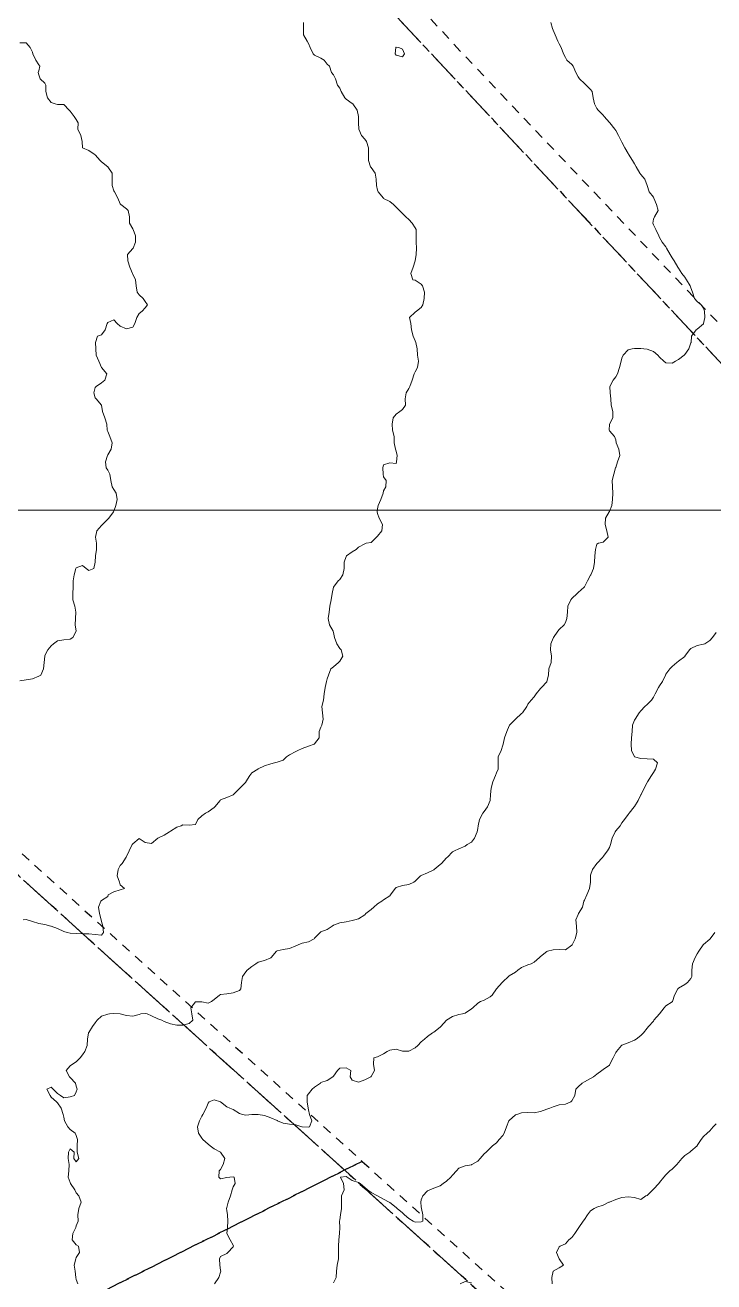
# Model space of a CAD drawing. Header units: centimetres. Extents: x 0 to 642158, y -847 to 649707.
# Drawn here: x 617676.7 to 617731.6, y 620925.9 to 621026 of the extents above; entities that cross this region are included whole.
import ezdxf

# ---------------------------------------------------------------- set-up
doc = ezdxf.new("R2010")
doc.units = ezdxf.units.CM
doc.header["$MEASUREMENT"] = 0
doc.linetypes.add('CENTERX2', pattern=[4, 2.5, -0.5, 0.5, -0.5])
doc.linetypes.add('JIS_02_0.7', pattern=[1.35, 0.75, -0.6])
for name, color, linetype, lineweight in [('MEV_grille', 254, 'Continuous', 9), ('WAL_parcellaire agricole', 7, 'JIS_02_0.7', 25), ('WAL_topographie 0.5', 253, 'Continuous', 20)]:
    doc.layers.add(name, color=color, linetype=linetype, lineweight=lineweight)
doc.layers.add('SPW_parcellaire cadastral', color=7, linetype='CENTERX2', lineweight=25, true_color=0xff0542)

# ---------------------------------------------------------------- blocks, each defined once
blk = doc.blocks.new('*U114')
at = {"layer": 'MEV_grille', "transparency": 33554687}
blk.add_lwpolyline([(-1338.46, 0), (1338.46, 0)], dxfattribs=at)
blk = doc.blocks.new('*U115')
at = {"layer": 'MEV_grille', "color": 0, "linetype": 'ByBlock', "lineweight": -2, "transparency": 16777216}
blk.add_blockref('*U114', (0, -1400), dxfattribs=at)

msp = doc.modelspace()

# ---------------------------------------------------------------- linework, layer by layer
at = {"layer": 'SPW_parcellaire cadastral'}
for points in [[(617783.06, 621052.3), (617824.37, 621016.03), (617823.18, 621011.47), (617816.1, 621001.45), (617790.77, 620954.35), (617787.59, 620940.34), (617787.52, 620940), (617678.97, 621055.85), (617718.84, 621070.16), (617752.33, 621080.15), (617767.15, 621066.77), (617783.06, 621052.3)], [(617779.34, 620865.11), (617603.18, 621024.13), (617678.97, 621055.85), (617787.52, 620940), (617786.57, 620935.84), (617785.94, 620887.09), (617785.93, 620885.79), (617779.34, 620865.11)], [(617779.34, 620865.11), (617770.64, 620841.83), (617609.56, 620765.11), (617530.48, 620889.8), (617510.4, 620919.6), (617480.64, 620965.03), (617603.18, 621024.13), (617779.34, 620865.11)]]:
    msp.add_lwpolyline(points, dxfattribs=at)
at = {"layer": 'WAL_parcellaire agricole'}
for points in [[(617711.35, 621023.97), (617682.51, 621055.47), (617712.23, 621066.31), (617752.06, 621078.64), (617761.97, 621069.1), (617779.18, 621054.81), (617799.85, 621036.23), (617822.22, 621016.24), (617800.31, 620927.94), (617776.24, 620953.26), (617751.35, 620981.85), (617711.35, 621023.97)], [(617550.33, 620858.66), (617480.86, 620964.28), (617526.35, 620988.45), (617573.68, 621011.46), (617604.31, 621025.18), (617703.53, 620935.51), (617550.33, 620858.66)], [(617606.25, 620772.59), (617583.21, 620807.13), (617563, 620838.08), (617550.33, 620858.66), (617703.53, 620935.51), (617753.86, 620890.1), (617779.24, 620867.36), (617776.12, 620853.61), (617606.25, 620772.59)]]:
    msp.add_lwpolyline(points, dxfattribs=at)
at = {"layer": 'WAL_topographie 0.5'}
for points in [[(617698.85, 621026.25), (617698.87, 621025.75), (617698.87, 621025.25), (617699.15, 621024.75), (617699.25, 621024.56), (617699.38, 621024.25), (617699.62, 621023.75), (617699.75, 621023.64), (617700.25, 621023.4), (617700.5, 621023.25), (617700.75, 621022.92), (617700.93, 621022.75), (617701.08, 621022.25), (617701.25, 621022.06), (617701.4, 621021.75), (617701.58, 621021.25), (617701.75, 621021), (617701.87, 621020.75), (617702.15, 621020.25), (617702.25, 621020.13), (617702.75, 621019.78), (617702.78, 621019.75), (617703.14, 621019.25), (617703.25, 621018.75), (617703.25, 621018.75), (617703.25, 621018.25), (617703.28, 621017.75), (617703.49, 621017.25), (617703.75, 621016.95), (617703.87, 621016.75), (617704.05, 621016.25), (617704.04, 621015.75), (617704.03, 621015.25), (617704.21, 621014.75), (617704.25, 621014.7), (617704.56, 621014.25), (617704.65, 621013.75), (617704.69, 621013.25), (617704.75, 621012.89), (617704.81, 621012.75), (617705.23, 621012.25), (617705.25, 621012.23), (617705.75, 621011.98), (617706.03, 621011.75), (617706.25, 621011.54), (617706.5, 621011.25), (617706.75, 621011.02), (617707.02, 621010.75), (617707.25, 621010.54), (617707.53, 621010.25), (617707.75, 621009.89), (617707.84, 621009.75), (617707.85, 621009.25), (617707.83, 621008.75), (617707.86, 621008.25), (617707.83, 621007.75), (617707.75, 621007.25), (617707.75, 621007.25), (617707.6, 621006.75), (617707.42, 621006.25), (617707.58, 621005.75), (617707.75, 621005.71), (617708.25, 621005.39), (617708.35, 621005.25), (617708.5, 621004.75), (617708.48, 621004.25), (617708.36, 621003.75), (617708.25, 621003.54), (617707.86, 621003.25), (617707.75, 621003.17), (617707.31, 621002.75), (617707.42, 621002.25), (617707.48, 621001.75), (617707.6, 621001.25), (617707.75, 621000.88), (617707.81, 621000.75), (617707.93, 621000.25), (617707.96, 620999.75), (617708.02, 620999.25), (617707.95, 620998.75), (617707.75, 620998.41), (617707.69, 620998.25), (617707.53, 620997.75), (617707.33, 620997.25), (617707.25, 620997.08), (617707.04, 620996.75), (617706.97, 620996.25), (617707, 620995.75), (617706.75, 620995.42), (617706.53, 620995.25), (617706.25, 620995.05), (617706.01, 620994.75), (617705.92, 620994.25), (617705.96, 620993.75), (617706.09, 620993.25), (617706.1, 620992.75), (617706.19, 620992.25), (617706.25, 620992.08), (617706.33, 620991.75), (617706.28, 620991.25), (617706.25, 620991.12), (617705.75, 620991.15), (617705.25, 620991), (617705.18, 620990.75), (617705.21, 620990.25), (617705.25, 620990.05), (617705.44, 620989.75), (617705.42, 620989.25), (617705.25, 620988.92), (617705.21, 620988.75), (617705.03, 620988.25), (617704.82, 620987.75), (617704.75, 620987.5), (617704.73, 620987.25), (617704.75, 620987.12), (617704.88, 620986.75), (617705.16, 620986.25), (617705.1, 620985.75), (617704.75, 620985.33), (617704.68, 620985.25), (617704.25, 620984.82), (617703.85, 620984.75), (617703.75, 620984.72), (617703.25, 620984.43), (617703.07, 620984.25), (617702.75, 620984.06), (617702.28, 620983.75), (617702.25, 620983.7), (617702.11, 620983.25), (617702.1, 620982.75), (617701.99, 620982.25), (617701.75, 620981.86), (617701.62, 620981.75), (617701.25, 620981.25), (617701.25, 620981.25), (617701.15, 620980.75), (617701.06, 620980.25), (617700.96, 620979.75), (617700.91, 620979.25), (617700.82, 620978.75), (617700.92, 620978.25), (617701.22, 620977.75), (617701.25, 620977.65), (617701.34, 620977.25), (617701.51, 620976.75), (617701.75, 620976.36), (617701.85, 620976.25), (617701.99, 620975.75), (617701.75, 620975.36), (617701.64, 620975.25), (617701.25, 620974.92), (617701.05, 620974.75), (617700.84, 620974.25), (617700.75, 620973.94), (617700.7, 620973.75), (617700.58, 620973.25), (617700.52, 620972.75), (617700.45, 620972.25), (617700.33, 620971.75), (617700.37, 620971.25), (617700.44, 620970.75), (617700.32, 620970.25), (617700.25, 620970.09), (617700.1, 620969.75), (617700.11, 620969.25), (617699.75, 620968.78), (617699.71, 620968.75), (617699.25, 620968.59), (617698.75, 620968.39), (617698.42, 620968.25), (617698.25, 620968.16), (617697.75, 620967.89), (617697.5, 620967.75), (617697.25, 620967.48), (617696.75, 620967.3), (617696.55, 620967.25), (617696.25, 620967.19), (617695.75, 620967.01), (617695.25, 620966.77), (617695.22, 620966.75), (617694.75, 620966.45), (617694.59, 620966.25), (617694.27, 620965.75), (617694.25, 620965.72), (617693.78, 620965.25), (617693.75, 620965.22), (617693.28, 620964.75), (617693.25, 620964.72), (617692.75, 620964.51), (617692.25, 620964.31), (617692.21, 620964.25), (617691.79, 620963.75), (617691.75, 620963.7), (617691.25, 620963.35), (617691.06, 620963.25), (617690.75, 620963.05), (617690.43, 620962.75), (617690.25, 620962.36), (617689.75, 620962.29), (617689.25, 620962.32), (617689.1, 620962.25), (617688.75, 620962.14), (617688.25, 620961.82), (617688.17, 620961.75), (617687.75, 620961.51), (617687.25, 620961.25), (617687.25, 620961.25), (617686.75, 620960.83), (617686.25, 620960.9), (617685.75, 620961.22), (617685.25, 620960.81), (617685.21, 620960.75), (617684.97, 620960.25), (617684.75, 620959.81), (617684.72, 620959.75), (617684.4, 620959.25), (617684.25, 620959.07), (617684.08, 620958.75), (617684, 620958.25), (617684.19, 620957.75), (617684.25, 620957.55), (617684.58, 620957.25), (617684.25, 620957.13), (617683.75, 620956.97), (617683.29, 620956.75), (617683.25, 620956.62), (617682.75, 620956.28), (617682.71, 620956.25), (617682.52, 620955.75), (617682.6, 620955.25), (617682.73, 620954.75), (617682.75, 620954.61), (617682.85, 620954.25), (617682.92, 620953.75), (617682.75, 620953.52), (617682.25, 620953.57), (617681.75, 620953.64), (617681.25, 620953.64), (617680.75, 620953.65), (617680.25, 620953.69), (617680.02, 620953.75), (617679.75, 620953.83), (617679.25, 620954.05), (617678.75, 620954.24), (617678.73, 620954.25), (617678.25, 620954.39), (617677.75, 620954.47), (617677.25, 620954.63), (617676.82, 620954.75), (617676.75, 620954.78), (617676.5, 620954.75)], [(617718.57, 621026.25), (617718.7, 621025.75), (617718.75, 621025.64), (617718.93, 621025.25), (617719.13, 621024.75), (617719.25, 621024.55), (617719.39, 621024.25), (617719.59, 621023.75), (617719.75, 621023.45), (617719.86, 621023.25), (617720.25, 621022.89), (617720.36, 621022.75), (617720.58, 621022.25), (617720.75, 621021.92), (617720.86, 621021.75), (617721.25, 621021.37), (617721.39, 621021.25), (617721.75, 621020.89), (617721.86, 621020.75), (617721.96, 621020.25), (617722.05, 621019.75), (617722.25, 621019.38), (617722.34, 621019.25), (617722.75, 621018.86), (617722.84, 621018.75), (617723.25, 621018.27), (617723.27, 621018.25), (617723.68, 621017.75), (617723.75, 621017.64), (617723.97, 621017.25), (617724.22, 621016.75), (617724.25, 621016.7), (617724.47, 621016.25), (617724.75, 621015.81), (617724.78, 621015.75), (617725.09, 621015.25), (617725.25, 621014.97), (617725.37, 621014.75), (617725.67, 621014.25), (617725.75, 621014.12), (617726.06, 621013.75), (617726.25, 621013.25), (617726.25, 621013.25), (617726.41, 621012.75), (617726.75, 621012.33), (617726.79, 621012.25), (617727, 621011.75), (617727.13, 621011.25), (617726.84, 621010.75), (617726.75, 621010.58), (617726.7, 621010.25), (617726.75, 621010.12), (617726.94, 621009.75), (617727.18, 621009.25), (617727.25, 621009.1), (617727.46, 621008.75), (617727.75, 621008.36), (617727.81, 621008.25), (617728.1, 621007.75), (617728.25, 621007.5), (617728.41, 621007.25), (617728.71, 621006.75), (617728.75, 621006.67), (617729.01, 621006.25), (617729.25, 621005.94), (617729.4, 621005.75), (617729.69, 621005.25), (617729.75, 621005.09), (617729.88, 621004.75), (617730.04, 621004.25), (617730.25, 621004.02), (617730.56, 621003.75), (617730.75, 621003.47), (617730.84, 621003.25), (617730.85, 621002.75), (617730.76, 621002.25), (617730.75, 621002.23), (617730.25, 621001.8), (617730.15, 621001.75), (617729.79, 621001.25), (617729.76, 621000.75), (617729.75, 621000.72), (617729.59, 621000.25), (617729.25, 620999.79), (617729.2, 620999.75), (617728.75, 620999.39), (617728.52, 620999.25), (617728.25, 620999.09), (617727.75, 620999.13), (617727.58, 620999.25), (617727.25, 620999.57), (617727.1, 620999.75), (617726.75, 621000.04), (617726.25, 621000.22), (617726, 621000.25), (617725.75, 621000.28), (617725.25, 621000.28), (617725.05, 621000.25), (617724.75, 621000.16), (617724.34, 620999.75), (617724.25, 620999.5), (617724.19, 620999.25), (617724.05, 620998.75), (617723.89, 620998.25), (617723.75, 620998.01), (617723.55, 620997.75), (617723.27, 620997.25), (617723.32, 620996.75), (617723.35, 620996.25), (617723.38, 620995.75), (617723.53, 620995.25), (617723.53, 620994.75), (617723.25, 620994.25), (617723.25, 620994.25), (617723.22, 620993.75), (617723.25, 620993.7), (617723.66, 620993.25), (617723.75, 620993), (617723.79, 620992.75), (617723.99, 620992.25), (617724.08, 620991.75), (617723.9, 620991.25), (617723.75, 620990.8), (617723.73, 620990.75), (617723.6, 620990.25), (617723.46, 620989.75), (617723.48, 620989.25), (617723.51, 620988.75), (617723.5, 620988.25), (617723.44, 620987.75), (617723.25, 620987.29), (617723.22, 620987.25), (617722.93, 620986.75), (617722.9, 620986.25), (617723.03, 620985.75), (617723.14, 620985.25), (617722.75, 620984.84), (617722.38, 620984.75), (617722.25, 620984.69), (617722.13, 620984.25), (617722.08, 620983.75), (617722.05, 620983.25), (617721.98, 620982.75), (617721.76, 620982.25), (617721.75, 620982.22), (617721.5, 620981.75), (617721.25, 620981.28), (617721.23, 620981.25), (617720.75, 620980.82), (617720.67, 620980.75), (617720.25, 620980.34), (617720.16, 620980.25), (617719.93, 620979.75), (617719.9, 620979.25), (617719.86, 620978.75), (617719.75, 620978.43), (617719.65, 620978.25), (617719.25, 620977.89), (617719.13, 620977.75), (617718.78, 620977.25), (617718.75, 620977.18), (617718.58, 620976.75), (617718.55, 620976.25), (617718.64, 620975.75), (617718.6, 620975.25), (617718.43, 620974.75), (617718.38, 620974.25), (617718.27, 620973.75), (617718.25, 620973.72), (617717.82, 620973.25), (617717.75, 620973.17), (617717.41, 620972.75), (617717.25, 620972.52), (617717, 620972.25), (617716.75, 620971.94), (617716.66, 620971.75), (617716.31, 620971.25), (617716.25, 620971.2), (617715.75, 620970.75), (617715.75, 620970.75), (617715.27, 620970.25), (617715.25, 620970.21), (617715.06, 620969.75), (617714.89, 620969.25), (617714.77, 620968.75), (617714.75, 620968.68), (617714.61, 620968.25), (617714.37, 620967.75), (617714.37, 620967.25), (617714.39, 620966.75), (617714.25, 620966.46), (617714.16, 620966.25), (617713.95, 620965.75), (617713.83, 620965.25), (617713.77, 620964.75), (617713.75, 620964.25), (617713.75, 620964.25), (617713.54, 620963.75), (617713.25, 620963.39), (617713.15, 620963.25), (617712.9, 620962.75), (617712.78, 620962.25), (617712.75, 620962.04), (617712.71, 620961.75), (617712.49, 620961.25), (617712.25, 620960.95), (617711.92, 620960.75), (617711.75, 620960.63), (617711.25, 620960.41), (617710.89, 620960.25), (617710.75, 620960.17), (617710.33, 620959.75), (617710.25, 620959.69), (617709.85, 620959.25), (617709.75, 620959.15), (617709.27, 620958.75), (617709.25, 620958.74), (617708.75, 620958.49), (617708.25, 620958.28), (617708.2, 620958.25), (617707.75, 620957.83), (617707.65, 620957.75), (617707.25, 620957.57), (617706.75, 620957.5), (617706.25, 620957.32), (617706.17, 620957.25), (617705.8, 620956.75), (617705.75, 620956.67), (617705.25, 620956.35), (617705.1, 620956.25), (617704.75, 620956.02), (617704.47, 620955.75), (617704.25, 620955.58), (617703.83, 620955.25), (617703.75, 620955.15), (617703.25, 620954.84), (617702.96, 620954.75), (617702.75, 620954.71), (617702.25, 620954.59), (617701.75, 620954.52), (617701.25, 620954.33), (617701.14, 620954.25), (617700.75, 620953.97), (617700.25, 620953.79), (617700.2, 620953.75), (617699.75, 620953.28), (617699.72, 620953.25), (617699.25, 620953.01), (617698.75, 620952.88), (617698.43, 620952.75), (617698.25, 620952.68), (617697.75, 620952.47), (617697.25, 620952.39), (617696.75, 620952.29), (617696.71, 620952.25), (617696.28, 620951.75), (617696.25, 620951.73), (617695.75, 620951.52), (617695.25, 620951.37), (617695.05, 620951.25), (617694.75, 620951.04), (617694.38, 620950.75), (617694.25, 620950.61), (617694.01, 620950.25), (617693.91, 620949.75), (617693.87, 620949.25), (617693.75, 620949.12), (617693.25, 620948.94), (617692.75, 620948.86), (617692.25, 620948.81), (617692.16, 620948.75), (617691.75, 620948.41), (617691.52, 620948.25), (617691.25, 620948.1), (617690.75, 620948.23), (617690.25, 620948.23), (617689.89, 620947.75), (617689.97, 620947.25), (617690.03, 620946.75), (617689.75, 620946.49), (617689.25, 620946.35), (617688.75, 620946.37), (617688.25, 620946.47), (617687.75, 620946.65), (617687.56, 620946.75), (617687.25, 620946.86), (617686.75, 620947.11), (617686.4, 620947.25), (617686.25, 620947.3), (617685.89, 620947.25), (617685.75, 620947.22), (617685.25, 620947.08), (617684.75, 620947.12), (617684.25, 620947.25), (617684.25, 620947.25), (617683.75, 620947.29), (617683.39, 620947.25), (617683.25, 620947.23), (617682.75, 620947.08), (617682.41, 620946.75), (617682.25, 620946.54), (617682.04, 620946.25), (617681.75, 620945.78), (617681.73, 620945.75), (617681.63, 620945.25), (617681.61, 620944.75), (617681.44, 620944.25), (617681.25, 620943.99), (617681.05, 620943.75), (617680.75, 620943.43), (617680.44, 620943.25), (617680.25, 620943.11), (617679.95, 620942.75), (617680.2, 620942.25), (617680.25, 620942.18), (617680.68, 620941.75), (617680.75, 620941.5), (617680.81, 620941.25), (617680.75, 620941.04), (617680.6, 620940.75), (617680.25, 620940.64), (617679.75, 620940.58), (617679.5, 620940.75), (617679.25, 620940.91), (617678.91, 620941.25), (617678.75, 620941.41), (617678.4, 620941.25), (617678.66, 620940.75), (617678.75, 620940.62), (617679.16, 620940.25), (617679.25, 620940.17), (617679.55, 620939.75), (617679.71, 620939.25), (617679.75, 620939.03), (617679.8, 620938.75), (617680.06, 620938.25), (617680.25, 620938.04), (617680.65, 620937.75), (617680.75, 620937.56), (617680.83, 620937.25), (617680.81, 620936.75), (617680.82, 620936.25), (617680.94, 620935.75), (617680.75, 620935.48), (617680.54, 620935.75), (617680.58, 620936.25), (617680.25, 620936.5), (617680.12, 620936.25), (617680.09, 620935.75), (617680.19, 620935.25), (617680.16, 620934.75), (617680.1, 620934.25), (617680.25, 620933.83), (617680.29, 620933.75), (617680.64, 620933.25), (617680.75, 620933.01), (617680.94, 620932.75), (617681.14, 620932.25), (617680.96, 620931.75), (617680.86, 620931.25), (617680.9, 620930.75), (617680.75, 620930.38), (617680.71, 620930.25), (617680.47, 620929.75), (617680.41, 620929.25), (617680.75, 620928.86), (617680.92, 620928.75), (617681.01, 620928.25), (617680.75, 620927.85), (617680.71, 620927.75), (617680.57, 620927.25), (617680.66, 620926.75), (617680.72, 620926.25), (617680.75, 620926.11), (617680.88, 620925.75)], [(617676.25, 621024.62), (617676.75, 621024.62), (617677.08, 621024.25), (617677.25, 621023.88), (617677.27, 621023.75), (617677.51, 621023.25), (617677.75, 621022.87), (617677.83, 621022.75), (617677.75, 621022.38), (617677.71, 621022.25), (617677.75, 621022.08), (617677.86, 621021.75), (617678.25, 621021.4), (617678.33, 621021.25), (617678.32, 621020.75), (617678.45, 621020.25), (617678.75, 621019.88), (617679.05, 621019.75), (617679.25, 621019.7), (617679.75, 621019.72), (617680.19, 621019.25), (617680.25, 621019.17), (617680.58, 621018.75), (617680.75, 621018.52), (617680.9, 621018.25), (617680.88, 621017.75), (617681.11, 621017.25), (617681.22, 621016.75), (617681.25, 621016.25), (617681.25, 621016.25), (617681.75, 621016.03), (617682.17, 621015.75), (617682.25, 621015.7), (617682.64, 621015.25), (617682.75, 621015.15), (617683.25, 621014.75), (617683.25, 621014.75), (617683.6, 621014.25), (617683.62, 621013.75), (617683.62, 621013.25), (617683.75, 621012.84), (617683.78, 621012.75), (617684.05, 621012.25), (617684.25, 621011.79), (617684.3, 621011.75), (617684.75, 621011.39), (617684.88, 621011.25), (617684.98, 621010.75), (617684.99, 621010.25), (617685.25, 621009.8), (617685.28, 621009.75), (617685.46, 621009.25), (617685.48, 621008.75), (617685.27, 621008.25), (617685.25, 621008.23), (617684.83, 621007.75), (617684.86, 621007.25), (617685.02, 621006.75), (617685.22, 621006.25), (617685.25, 621006.19), (617685.46, 621005.75), (617685.52, 621005.25), (617685.59, 621004.75), (617685.75, 621004.55), (617686.09, 621004.25), (617686.25, 621004.02), (617686.42, 621003.75), (617686.25, 621003.5), (617686, 621003.25), (617685.75, 621003.06), (617685.57, 621002.75), (617685.41, 621002.25), (617685.25, 621001.98), (617684.75, 621001.83), (617684.25, 621002.05), (617684, 621002.25), (617683.75, 621002.56), (617683.25, 621002.34), (617683.2, 621002.25), (617683.04, 621001.75), (617682.75, 621001.35), (617682.45, 621001.25), (617682.28, 621000.75), (617682.31, 621000.25), (617682.33, 620999.75), (617682.54, 620999.25), (617682.75, 620998.75), (617682.75, 620998.75), (617683.19, 620998.25), (617683.02, 620997.75), (617682.75, 620997.54), (617682.33, 620997.25), (617682.25, 620997.15), (617682.15, 620996.75), (617682.25, 620996.35), (617682.32, 620996.25), (617682.75, 620995.75), (617682.75, 620995.75), (617682.83, 620995.25), (617683.03, 620994.75), (617683.17, 620994.25), (617683.22, 620993.75), (617683.25, 620993.66), (617683.43, 620993.25), (617683.62, 620992.75), (617683.53, 620992.25), (617683.25, 620991.79), (617683.24, 620991.75), (617683.08, 620991.25), (617683.14, 620990.75), (617683.25, 620990.57), (617683.41, 620990.25), (617683.49, 620989.75), (617683.61, 620989.25), (617683.75, 620989.03), (617683.93, 620988.75), (617684.01, 620988.25), (617683.91, 620987.75), (617683.75, 620987.31), (617683.72, 620987.25), (617683.35, 620986.75), (617683.25, 620986.66), (617682.83, 620986.25), (617682.75, 620986.17), (617682.39, 620985.75), (617682.28, 620985.25), (617682.35, 620984.75), (617682.35, 620984.25), (617682.29, 620983.75), (617682.25, 620983.25), (617682.25, 620983.25), (617682.14, 620982.75), (617681.75, 620982.58), (617681.54, 620982.75), (617681.25, 620982.97), (617680.75, 620982.8), (617680.72, 620982.75), (617680.58, 620982.25), (617680.51, 620981.75), (617680.51, 620981.25), (617680.46, 620980.75), (617680.46, 620980.25), (617680.62, 620979.75), (617680.72, 620979.25), (617680.69, 620978.75), (617680.66, 620978.25), (617680.73, 620977.75), (617680.47, 620977.25), (617680.25, 620977.1), (617679.75, 620977.06), (617679.25, 620976.97), (617678.94, 620976.75), (617678.75, 620976.59), (617678.47, 620976.25), (617678.25, 620975.8), (617678.23, 620975.75), (617678.18, 620975.25), (617678.12, 620974.75), (617677.92, 620974.25), (617677.75, 620974.16), (617677.25, 620973.95), (617676.75, 620973.86), (617676.25, 620973.78)], [(617706.92, 621023.75), (617706.75, 621023.51), (617706.25, 621023.64), (617706.17, 621023.75), (617706.22, 621024.25), (617706.25, 621024.28), (617706.45, 621024.25), (617706.75, 621024.11), (617706.92, 621023.75)], [(617731.75, 620977.65), (617731.47, 620977.25), (617731.25, 620977), (617730.86, 620976.75), (617730.75, 620976.71), (617730.25, 620976.61), (617729.75, 620976.38), (617729.63, 620976.25), (617729.26, 620975.75), (617729.25, 620975.74), (617728.75, 620975.35), (617728.63, 620975.25), (617728.25, 620974.94), (617728.06, 620974.75), (617727.75, 620974.32), (617727.71, 620974.25), (617727.47, 620973.75), (617727.25, 620973.4), (617727.16, 620973.25), (617726.9, 620972.75), (617726.75, 620972.48), (617726.59, 620972.25), (617726.25, 620971.91), (617726.08, 620971.75), (617725.75, 620971.4), (617725.63, 620971.25), (617725.29, 620970.75), (617725.25, 620970.65), (617725.1, 620970.25), (617725.05, 620969.75), (617725.01, 620969.25), (617724.98, 620968.75), (617725.01, 620968.25), (617725.25, 620967.75), (617725.25, 620967.75), (617725.75, 620967.6), (617726.25, 620967.59), (617726.75, 620967.54), (617727.09, 620967.25), (617726.91, 620966.75), (617726.75, 620966.5), (617726.6, 620966.25), (617726.29, 620965.75), (617726.25, 620965.68), (617726.02, 620965.25), (617725.77, 620964.75), (617725.75, 620964.71), (617725.54, 620964.25), (617725.25, 620963.78), (617725.23, 620963.75), (617724.83, 620963.25), (617724.75, 620963.14), (617724.44, 620962.75), (617724.25, 620962.48), (617724.1, 620962.25), (617723.75, 620961.84), (617723.7, 620961.75), (617723.47, 620961.25), (617723.33, 620960.75), (617723.25, 620960.51), (617723.1, 620960.25), (617722.75, 620959.79), (617722.72, 620959.75), (617722.25, 620959.25), (617722.25, 620959.25), (617721.9, 620958.75), (617721.75, 620958.3), (617721.74, 620958.25), (617721.74, 620957.75), (617721.67, 620957.25), (617721.44, 620956.75), (617721.25, 620956.33), (617721.22, 620956.25), (617721.09, 620955.75), (617720.79, 620955.25), (617720.75, 620955.17), (617720.58, 620954.75), (617720.63, 620954.25), (617720.64, 620953.75), (617720.52, 620953.25), (617720.27, 620952.75), (617720.25, 620952.73), (617719.75, 620952.36), (617719.25, 620952.39), (617718.75, 620952.35), (617718.31, 620952.25), (617718.25, 620952.23), (617717.75, 620951.84), (617717.68, 620951.75), (617717.25, 620951.38), (617717, 620951.25), (617716.75, 620951.16), (617716.25, 620950.95), (617715.95, 620950.75), (617715.75, 620950.59), (617715.25, 620950.28), (617715.21, 620950.25), (617714.75, 620949.82), (617714.69, 620949.75), (617714.25, 620949.25), (617714.25, 620949.25), (617713.9, 620948.75), (617713.75, 620948.62), (617713.25, 620948.36), (617712.97, 620948.25), (617712.75, 620948.12), (617712.35, 620947.75), (617712.25, 620947.65), (617711.75, 620947.31), (617711.53, 620947.25), (617711.25, 620947.2), (617710.75, 620947.05), (617710.25, 620946.75), (617710.25, 620946.75), (617709.81, 620946.25), (617709.75, 620946.2), (617709.25, 620945.8), (617709.15, 620945.75), (617708.75, 620945.46), (617708.5, 620945.25), (617708.25, 620945.02), (617707.98, 620944.75), (617707.75, 620944.56), (617707.25, 620944.3), (617706.75, 620944.28), (617706.25, 620944.45), (617705.75, 620944.38), (617705.52, 620944.25), (617705.25, 620944.08), (617704.75, 620943.84), (617704.46, 620943.75), (617704.44, 620943.25), (617704.53, 620942.75), (617704.25, 620942.28), (617704.23, 620942.25), (617703.75, 620942.01), (617703.25, 620941.82), (617702.75, 620941.97), (617702.59, 620942.25), (617702.64, 620942.75), (617702.25, 620942.97), (617701.75, 620942.93), (617701.56, 620942.75), (617701.25, 620942.29), (617701.21, 620942.25), (617700.75, 620941.94), (617700.25, 620941.78), (617700.21, 620941.75), (617699.75, 620941.41), (617699.54, 620941.25), (617699.25, 620940.89), (617699.15, 620940.75), (617699.15, 620940.25), (617699.22, 620939.75), (617699.25, 620939.62), (617699.35, 620939.25), (617699.53, 620938.75), (617699.34, 620938.25), (617699.25, 620938.23), (617698.75, 620938.25), (617698.73, 620938.25), (617698.25, 620938.42), (617697.75, 620938.48), (617697.25, 620938.56), (617696.8, 620938.75), (617696.75, 620938.77), (617696.25, 620938.99), (617695.75, 620939.15), (617695.25, 620939.24), (617694.75, 620939.25), (617694.25, 620939.19), (617694, 620939.25), (617693.75, 620939.31), (617693.25, 620939.63), (617692.99, 620939.75), (617692.75, 620939.86), (617692.25, 620940.25), (617692.25, 620940.25), (617691.75, 620940.41), (617691.35, 620940.25), (617691.25, 620940.14), (617691.09, 620939.75), (617690.83, 620939.25), (617690.75, 620939.11), (617690.56, 620938.75), (617690.4, 620938.25), (617690.48, 620937.75), (617690.75, 620937.37), (617690.84, 620937.25), (617691.25, 620936.89), (617691.43, 620936.75), (617691.75, 620936.51), (617692.25, 620936.25), (617692.25, 620936.25), (617692.6, 620935.75), (617692.46, 620935.25), (617692.25, 620934.87), (617692.14, 620934.75), (617692.1, 620934.25), (617692.25, 620934.13), (617692.75, 620934.22), (617693, 620934.25), (617693.25, 620934.27), (617693.32, 620934.25), (617693.41, 620933.75), (617693.25, 620933.49), (617693.16, 620933.25), (617693.04, 620932.75), (617692.86, 620932.25), (617692.75, 620931.84), (617692.73, 620931.75), (617692.75, 620931.6), (617692.8, 620931.25), (617692.82, 620930.75), (617692.8, 620930.25), (617692.75, 620929.75), (617693.01, 620929.25), (617693.25, 620928.83), (617693.27, 620928.75), (617693.25, 620928.71), (617692.83, 620928.25), (617692.75, 620928.18), (617692.25, 620927.93), (617692.17, 620927.75), (617692.2, 620927.25), (617692.25, 620926.85), (617692.26, 620926.75), (617692.25, 620926.69), (617692.11, 620926.25), (617691.77, 620925.75)], [(617731.65, 620953.75), (617731.28, 620953.25), (617731.25, 620953.22), (617730.75, 620952.78), (617730.72, 620952.75), (617730.38, 620952.25), (617730.25, 620952.05), (617730.08, 620951.75), (617729.88, 620951.25), (617729.81, 620950.75), (617729.82, 620950.25), (617729.75, 620950.08), (617729.47, 620949.75), (617729.25, 620949.61), (617728.75, 620949.3), (617728.7, 620949.25), (617728.43, 620948.75), (617728.27, 620948.25), (617728.25, 620948.23), (617727.75, 620947.89), (617727.61, 620947.75), (617727.25, 620947.25), (617727.25, 620947.25), (617726.8, 620946.75), (617726.75, 620946.69), (617726.35, 620946.25), (617726.25, 620946.12), (617725.96, 620945.75), (617725.75, 620945.54), (617725.39, 620945.25), (617725.25, 620945.17), (617724.75, 620944.95), (617724.25, 620944.77), (617724.2, 620944.75), (617723.8, 620944.25), (617723.75, 620944.17), (617723.55, 620943.75), (617723.29, 620943.25), (617723.25, 620943.18), (617722.75, 620942.83), (617722.63, 620942.75), (617722.25, 620942.46), (617721.99, 620942.25), (617721.75, 620942.12), (617721.25, 620941.85), (617721.08, 620941.75), (617720.75, 620941.46), (617720.57, 620941.25), (617720.48, 620940.75), (617720.25, 620940.32), (617720.16, 620940.25), (617719.75, 620940.06), (617719.25, 620940.01), (617718.75, 620939.86), (617718.5, 620939.75), (617718.25, 620939.66), (617717.75, 620939.48), (617717.25, 620939.37), (617716.75, 620939.39), (617716.25, 620939.37), (617715.87, 620939.25), (617715.75, 620939.22), (617715.25, 620938.76), (617715.24, 620938.75), (617715.04, 620938.25), (617714.85, 620937.75), (617714.75, 620937.58), (617714.46, 620937.25), (617714.25, 620936.99), (617713.93, 620936.75), (617713.75, 620936.56), (617713.42, 620936.25), (617713.25, 620936.12), (617712.95, 620935.75), (617712.75, 620935.53), (617712.29, 620935.25), (617712.25, 620935.23), (617711.75, 620935.16), (617711.25, 620934.97), (617711.05, 620934.75), (617710.75, 620934.42), (617710.61, 620934.25), (617710.25, 620933.94), (617709.99, 620933.75), (617709.75, 620933.56), (617709.25, 620933.38), (617708.94, 620933.25), (617708.75, 620933.15), (617708.37, 620932.75), (617708.25, 620932.44), (617708.21, 620932.25), (617708.25, 620931.88), (617708.26, 620931.75), (617708.38, 620931.25), (617708.36, 620930.75), (617708.25, 620930.68), (617707.75, 620930.67), (617707.59, 620930.75), (617707.25, 620930.97), (617706.92, 620931.25), (617706.75, 620931.41), (617706.33, 620931.75), (617706.25, 620931.84), (617705.75, 620932.22), (617705.7, 620932.25), (617705.25, 620932.51), (617704.76, 620932.75), (617704.75, 620932.76), (617704.25, 620933.02), (617703.96, 620933.25), (617703.75, 620933.43), (617703.37, 620933.75), (617703.25, 620933.83), (617702.75, 620933.98), (617702.34, 620934.25), (617702.25, 620934.31), (617701.82, 620934.25), (617702.04, 620933.75), (617702.09, 620933.25), (617701.88, 620932.75), (617701.88, 620932.25), (617701.9, 620931.75), (617701.81, 620931.25), (617701.75, 620930.85), (617701.74, 620930.75), (617701.75, 620930.25), (617701.75, 620930.25), (617701.75, 620930.25), (617701.73, 620929.75), (617701.68, 620929.25), (617701.65, 620928.75), (617701.66, 620928.25), (617701.64, 620927.75), (617701.55, 620927.25), (617701.49, 620926.75), (617701.47, 620926.25), (617701.25, 620925.83)], [(617731.75, 620938.5), (617731.53, 620938.25), (617731.25, 620937.93), (617731.03, 620937.75), (617730.75, 620937.48), (617730.57, 620937.25), (617730.25, 620936.77), (617730.23, 620936.75), (617729.75, 620936.32), (617729.65, 620936.25), (617729.25, 620935.97), (617729.03, 620935.75), (617728.75, 620935.41), (617728.61, 620935.25), (617728.25, 620934.88), (617728.07, 620934.75), (617727.75, 620934.43), (617727.58, 620934.25), (617727.25, 620933.83), (617727.2, 620933.75), (617726.75, 620933.3), (617726.71, 620933.25), (617726.25, 620932.79), (617726.15, 620932.75), (617725.75, 620932.48), (617725.25, 620932.62), (617724.75, 620932.68), (617724.25, 620932.62), (617723.75, 620932.47), (617723.25, 620932.27), (617723.19, 620932.25), (617722.75, 620932.03), (617722.25, 620931.86), (617722.02, 620931.75), (617721.75, 620931.58), (617721.49, 620931.25), (617721.25, 620930.88), (617721.15, 620930.75), (617720.81, 620930.25), (617720.75, 620930.17), (617720.48, 620929.75), (617720.25, 620929.44), (617720, 620929.25), (617719.75, 620928.93), (617719.31, 620928.75), (617719.25, 620928.69), (617719.03, 620928.25), (617719.25, 620927.75), (617719.25, 620927.75), (617719.6, 620927.25), (617719.25, 620927.03), (617718.75, 620926.75), (617718.75, 620926.75), (617718.65, 620926.25), (617718.68, 620925.75)], [(617712.25, 620925.84), (617711.75, 620925.94), (617711.34, 620925.75)]]:
    msp.add_lwpolyline(points, dxfattribs=at)

# ---------------------------------------------------------------- block references
at = {"layer": 'MEV_grille', "transparency": 33554687}
msp.add_blockref('*U115', (616669.48, 622387.38), dxfattribs=at)

doc.saveas('drawing.dxf')
